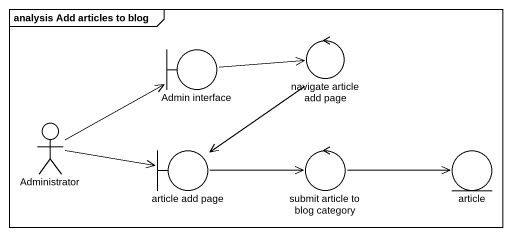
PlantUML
@startuml
mainframe analysis Add articles to blog
boundary "Admin interface" as Admin_interface
control "navigate article add page" as navigate_article_add_page
actor Administrator
boundary "article add page" as article_add_page
control "submit article to blog category" as submit_article_to_blog
entity article
Admin_interface -right-> navigate_article_add_page
navigate_article_add_page --> article_add_page
Administrator -right-> Admin_interface
Administrator -right-> article_add_page
article_add_page -right-> submit_article_to_blog
submit_article_to_blog -right-> article
@enduml
